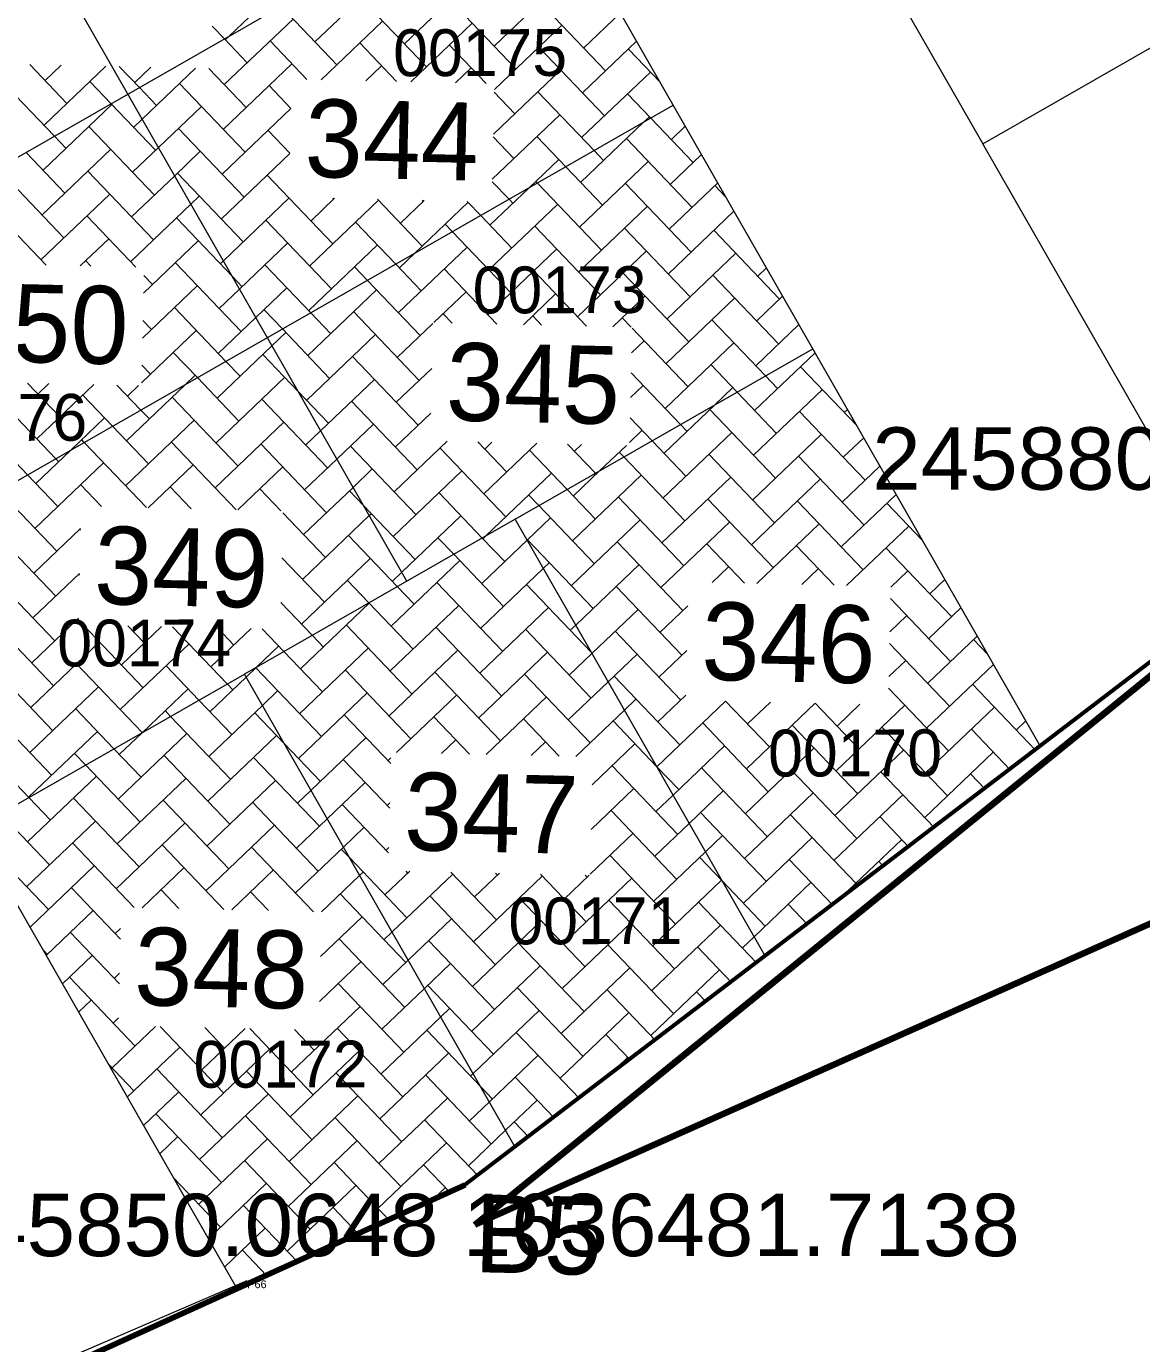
# Model space of a CAD drawing. Header units: metres. Extents: x 245225 to 248406, y 1633796 to 1637634.
# Drawn here: x 245835.69 to 245871.45, y 1636477.91 to 1636520.16 of the extents above; entities that cross this region are included whole.
import ezdxf
from ezdxf.enums import TextEntityAlignment as Align

# ---------------------------------------------------------------- set-up
doc = ezdxf.new("R2010")
doc.units = ezdxf.units.M
doc.header["$MEASUREMENT"] = 0
doc.layers.add('A immatriculer', color=2, linetype='Continuous', lineweight=0)
doc.layers.add('LIMITES TITRES FONCIERS', color=7, linetype='Continuous', lineweight=0)
doc.layers.add('historique_numero_parcelle', color=7, linetype='Continuous')
doc.layers.add('LIMITES_PARCELLES', color=7, linetype='Continuous', lineweight=0, true_color=0xffffff)
doc.styles.add('Style-Arial', font='arial.ttf')
doc.styles.add('Style-FANCY', font='FANCY.shx')
doc.styles.add('Style-WORKING', font='WORKING.shx')

# ---------------------------------------------------------------- blocks, each defined once
blk = doc.blocks.new('$U1336_4_1')
at = {"color": 0, "linetype": 'Continuous', "lineweight": 0, "style": 'Style-WORKING'}
blk.add_text('B5', height=0.2499, dxfattribs=at).set_placement((6356.0345, 5749.322))
blk = doc.blocks.new('$U810_3_1')
at = {"color": 0, "linetype": 'Continuous', "lineweight": 0, "style": 'Style-WORKING'}
blk.add_text('348', height=0.2499, dxfattribs=at).set_placement((6354.9249, 5750.1535))
blk = doc.blocks.new('$U811_3_1')
at = {"color": 0, "linetype": 'Continuous', "lineweight": 0, "style": 'Style-WORKING'}
blk.add_text('347', height=0.2499, dxfattribs=at).set_placement((6355.7787, 5750.6704))
blk = doc.blocks.new('$U812_3_1')
at = {"color": 0, "linetype": 'Continuous', "lineweight": 0, "style": 'Style-WORKING'}
blk.add_text('346', height=0.2499, dxfattribs=at).set_placement((6356.7195, 5751.2383))
blk = doc.blocks.new('$U813_3_1')
at = {"color": 0, "linetype": 'Continuous', "lineweight": 0, "style": 'Style-WORKING'}
blk.add_text('349', height=0.2499, dxfattribs=at).set_placement((6354.7669, 5751.4367))
blk = doc.blocks.new('$U814_3_1')
at = {"color": 0, "linetype": 'Continuous', "lineweight": 0, "style": 'Style-WORKING'}
blk.add_text('345', height=0.2499, dxfattribs=at).set_placement((6355.8812, 5752.0511))
blk = doc.blocks.new('$U815_3_1')
at = {"color": 0, "linetype": 'Continuous', "lineweight": 0, "style": 'Style-WORKING'}
blk.add_text('350', height=0.2499, dxfattribs=at).set_placement((6354.3006, 5752.2069))
blk = doc.blocks.new('$U816_3_1')
at = {"color": 0, "linetype": 'Continuous', "lineweight": 0, "style": 'Style-WORKING'}
blk.add_text('344', height=0.2499, dxfattribs=at).set_placement((6355.4105, 5752.8217))
blk = doc.blocks.new('*U572')
at = {"layer": 'LIMITES TITRES FONCIERS', "color": 5, "lineweight": 53, "flags": 128}
blk.add_lwpolyline([(181.78, 163.185), (220.59, 93.355), (121.56, -75.825), (91.56, -112.825), (61.56, -136.825), (-108.04, -218.565), (-190.96, -61.675), (181.78, 163.185)], close=True, dxfattribs=at)

msp = doc.modelspace()

# ---------------------------------------------------------------- linework, layer by layer
at = {"layer": 'A immatriculer', "color": 2, "linetype": 'Continuous', "lineweight": 120, "flags": 128}
msp.add_lwpolyline([(246330.320288, 1636706.313632), (246325.105912, 1636693.527224), (245850.064788, 1636481.713832), (245880.290713, 1636506.294678), (245911.17117, 1636542.663663), (246014.009179, 1636709.465309), (246016.012106, 1636728.925579), (246151.04207, 1637003.448225), (246227.229316, 1637053.599904), (246240.305388, 1637040.932832), (246266.763788, 1636999.128532), (246331.498588, 1636902.599532), (246337.848588, 1636886.724532), (246369.598688, 1636797.295132), (246379.745388, 1636748.286732), (246330.320288, 1636706.313632)], close=True, dxfattribs=at)
at = {"layer": 'limites_parcelles', "color": 7, "linetype": 'Continuous', "lineweight": 0}
for p, q in [((245860.902289, 1636509.814709), (245829.603351, 1636564.489918)), ((245847.884199, 1636502.362919), (245816.585261, 1636557.038127)), ((245825.055926, 1636510.034786), (245851.959745, 1636525.436626)), ((245861.386858, 1636525.071613), (245866.354377, 1636516.392561)), ((245866.354377, 1636516.392561), (245879.372467, 1636523.844352)), ((245842.191087, 1636519.843899), (245844.269095, 1636521.828825)), ((245844.937549, 1636519.657945), (245847.141341, 1636521.763022)), ((245847.810795, 1636519.59212), (245850.014587, 1636521.697197)), ((245850.684041, 1636519.526294), (245852.887833, 1636521.631371)), ((245848.512139, 1636518.856863), (245846.407062, 1636521.060656)), ((245845.639892, 1636518.922666), (245843.85131, 1636520.795123)), ((245851.385385, 1636518.791038), (245849.280308, 1636520.99483)), ((245854.258631, 1636518.725212), (245852.152554, 1636520.929027)), ((245842.03239, 1636518.287125), (245844.236182, 1636520.392202)), ((245845.138821, 1636518.445017), (245847.108428, 1636520.326399)), ((245848.012067, 1636518.379192), (245849.981674, 1636520.260574)), ((245853.556287, 1636519.460491), (245854.735393, 1636520.586781)), ((245842.034998, 1636519.75445), (245841.640357, 1636520.167597)), ((245842.065302, 1636519.723748), (245842.191087, 1636519.843899)), ((245850.693079, 1636518.130721), (245852.854921, 1636520.194748)), ((245842.766646, 1636518.988492), (245842.034998, 1636519.75445)), ((245844.680941, 1636518.455507), (245843.500926, 1636519.690858)), ((245847.554187, 1636518.389682), (245846.374172, 1636519.625032)), ((245850.427433, 1636518.323856), (245849.247418, 1636519.559207)), ((245854.225718, 1636517.288589), (245852.119664, 1636519.493404)), ((245853.523374, 1636518.023868), (245855.255729, 1636519.678625)), ((245856.007841, 1636518.365054), (245854.99291, 1636519.427578)), ((245841.999477, 1636516.850502), (245844.203269, 1636518.955579)), ((245836.988241, 1636517.683497), (245835.79455, 1636518.933165)), ((245836.252985, 1636516.982153), (245838.236909, 1636518.877211)), ((245836.285897, 1636518.418776), (245836.801286, 1636518.910101)), ((245839.309553, 1636518.194464), (245838.666796, 1636518.867362)), ((245839.159144, 1636518.352951), (245839.673532, 1636518.844298)), ((245839.402344, 1636517.180073), (245841.110155, 1636518.811385)), ((245842.733733, 1636517.551869), (245841.540042, 1636518.801537)), ((245846.575444, 1636518.412104), (245847.075516, 1636518.889776)), ((245849.44869, 1636518.346279), (245849.948762, 1636518.82395)), ((245850.660166, 1636516.694098), (245852.822008, 1636518.758125)), ((245853.490462, 1636516.587245), (245855.695254, 1636518.692299)), ((245836.585108, 1636516.634455), (245834.849274, 1636518.451689)), ((245838.40142, 1636517.675128), (245837.722521, 1636518.385863)), ((245839.860487, 1636517.617694), (245839.309553, 1636518.194464)), ((245842.700843, 1636516.116245), (245840.595767, 1636518.320038)), ((245844.168403, 1636517.521001), (245843.468013, 1636518.254235)), ((245839.827597, 1636516.182071), (245838.40142, 1636517.675128)), ((245851.352472, 1636517.354415), (245850.691155, 1636518.046743)), ((245853.88901, 1636516.170007), (245852.086751, 1636518.056781)), ((245855.705322, 1636517.21068), (245854.959997, 1636517.990955)), ((245829.527209, 1636502.224328), (245856.431005, 1636517.625168)), ((245836.220072, 1636515.54553), (245838.423864, 1636517.650607)), ((245839.92168, 1636516.27194), (245841.29711, 1636517.584781)), ((245841.966564, 1636515.413879), (245844.168311, 1636517.517002)), ((245850.627254, 1636515.257475), (245852.789095, 1636517.321502)), ((245855.476243, 1636517.078892), (245855.662341, 1636517.255676)), ((245839.794685, 1636514.745448), (245837.689608, 1636516.94924)), ((245839.126231, 1636516.916328), (245839.402344, 1636517.180073)), ((245842.667931, 1636514.679622), (245840.562854, 1636516.883415)), ((245853.457549, 1636515.150622), (245855.476243, 1636517.078892)), ((245857.065074, 1636515.787163), (245855.705322, 1636517.21068)), ((245856.363708, 1636516.52142), (245856.815715, 1636516.95318)), ((245836.955351, 1636516.247874), (245836.585108, 1636516.634455)), ((245844.135513, 1636516.085378), (245843.4351, 1636516.817612)), ((245851.319582, 1636515.918791), (245850.658243, 1636516.61012)), ((245852.980877, 1636515.650671), (245852.053839, 1636516.620158)), ((245857.032162, 1636514.35054), (245854.927085, 1636516.554332)), ((245836.922438, 1636514.811251), (245835.676975, 1636516.115119)), ((245836.187159, 1636514.108907), (245838.390974, 1636516.214984)), ((245839.093318, 1636515.479705), (245839.92168, 1636516.27194)), ((245840.442017, 1636515.363784), (245841.26422, 1636516.149158)), ((245841.933651, 1636513.977256), (245844.135398, 1636516.080379)), ((245854.192828, 1636515.852966), (245853.88901, 1636516.170007)), ((245856.330795, 1636515.084797), (245857.336051, 1636516.045024)), ((245874.619835, 1636501.953463), (245866.354377, 1636516.392561)), ((245836.889525, 1636513.374628), (245834.783449, 1636515.578443)), ((245851.806148, 1636514.9774), (245852.756205, 1636515.885879)), ((245854.159915, 1636514.416343), (245852.980877, 1636515.650671)), ((245853.424636, 1636513.713999), (245855.629451, 1636515.820053)), ((245839.761772, 1636513.308825), (245837.656695, 1636515.512617)), ((245839.060405, 1636514.043082), (245840.442017, 1636515.363784)), ((245842.635018, 1636513.242999), (245840.529941, 1636515.446792)), ((245845.508264, 1636513.177174), (245843.402187, 1636515.380989)), ((245851.163565, 1636514.610021), (245850.62533, 1636515.173497)), ((245852.072721, 1636515.130335), (245852.020926, 1636515.183535)), ((245836.154246, 1636512.672284), (245838.358062, 1636514.778361)), ((245850.55239, 1636513.779802), (245851.806148, 1636514.9774)), ((245854.127002, 1636512.97972), (245852.072721, 1636515.130335)), ((245856.999249, 1636512.913917), (245854.894172, 1636515.117709)), ((245856.297882, 1636513.648173), (245857.855388, 1636515.136891)), ((245858.10931, 1636514.693959), (245857.767418, 1636515.051884)), ((245839.027492, 1636512.606459), (245840.96233, 1636514.454628)), ((245840.96233, 1636514.454628), (245841.231308, 1636514.712535)), ((245842.002003, 1636512.638339), (245844.104554, 1636514.646709)), ((245844.772985, 1636512.47483), (245846.9768, 1636514.580907)), ((245844.805897, 1636513.911453), (245845.568811, 1636514.641171)), ((245845.541177, 1636514.613797), (245845.513825, 1636514.642431)), ((245848.38051, 1636513.111371), (245846.950448, 1636514.609518)), ((245847.679144, 1636513.845628), (245848.442057, 1636514.575345)), ((245848.135053, 1636512.875931), (245849.850046, 1636514.515081)), ((245848.413423, 1636514.547994), (245848.386072, 1636514.576628)), ((245850.255432, 1636514.090685), (245849.822695, 1636514.543715)), ((245850.519477, 1636512.343179), (245852.723292, 1636514.449255)), ((245851.286669, 1636514.482168), (245851.163565, 1636514.610021)), ((245853.391723, 1636512.277376), (245855.596538, 1636514.38343)), ((245836.321285, 1636512.497412), (245834.750536, 1636514.14182)), ((245839.194531, 1636512.431587), (245837.623782, 1636514.075994)), ((245842.293426, 1636512.129531), (245840.497028, 1636514.010169)), ((245845.475351, 1636511.740551), (245843.369274, 1636513.944366)), ((245847.530987, 1636512.530676), (245846.242521, 1636513.87854)), ((245851.253756, 1636513.045545), (245850.255432, 1636514.090685)), ((245856.264969, 1636512.21155), (245858.375701, 1636514.227735)), ((245849.347276, 1636513.570349), (245849.115767, 1636513.812715)), ((245851.220843, 1636511.608922), (245849.347276, 1636513.570349)), ((245854.09409, 1636511.543097), (245851.988013, 1636513.746912)), ((245856.966336, 1636511.477294), (245854.861259, 1636513.681086)), ((245859.839582, 1636511.411468), (245857.734505, 1636513.615261)), ((245837.415998, 1636512.472333), (245838.325149, 1636513.341738)), ((245839.438429, 1636511.594781), (245841.198395, 1636513.275912)), ((245842.522339, 1636511.730183), (245844.071641, 1636513.210086)), ((245844.740095, 1636511.039207), (245846.943887, 1636513.144284)), ((245847.613341, 1636510.973381), (245849.817133, 1636513.078458)), ((245837.757908, 1636512.4645), (245837.590869, 1636512.639371)), ((245841.900738, 1636512.540633), (245842.002003, 1636512.638339)), ((245847.646231, 1636512.409004), (245848.135053, 1636512.875931)), ((245850.486587, 1636510.907556), (245852.690379, 1636513.012632)), ((245853.358833, 1636510.841753), (245855.563625, 1636512.946807)), ((245856.232079, 1636510.775927), (245858.435872, 1636512.881004)), ((245842.569192, 1636510.369753), (245840.464115, 1636512.573546)), ((245844.805543, 1636510.97069), (245843.336362, 1636512.507743)), ((245846.621832, 1636512.010363), (245846.209608, 1636512.441917)), ((245848.347597, 1636511.674748), (245847.530987, 1636512.530676)), ((245850.772799, 1636510.607922), (245849.082854, 1636512.376092)), ((245853.645046, 1636510.542119), (245851.9551, 1636512.310289)), ((245856.933423, 1636510.040671), (245854.828346, 1636512.244463)), ((245859.138215, 1636512.145725), (245859.415374, 1636512.411447)), ((245839.405516, 1636510.158158), (245841.165482, 1636511.839289)), ((245839.728859, 1636511.872202), (245839.451461, 1636512.163632)), ((245842.602105, 1636511.806376), (245842.293426, 1636512.129531)), ((245843.041675, 1636510.82205), (245844.038728, 1636511.773463)), ((245848.314685, 1636510.238125), (245846.621832, 1636512.010363)), ((245859.806669, 1636509.974845), (245857.701592, 1636512.178638)), ((245841.867848, 1636511.10501), (245842.522339, 1636511.730183)), ((245844.707182, 1636509.602584), (245846.910974, 1636511.707661)), ((245848.75033, 1636510.654256), (245849.78422, 1636511.641835)), ((245851.622576, 1636510.588453), (245852.657467, 1636511.576009)), ((245854.495822, 1636510.522628), (245855.530713, 1636511.510184)), ((245856.199166, 1636509.339304), (245858.402959, 1636511.444381)), ((245859.105325, 1636510.710102), (245859.93571, 1636511.503291)), ((245842.080098, 1636509.410704), (245840.431225, 1636511.137922)), ((245843.897387, 1636510.450354), (245843.303472, 1636511.07212)), ((245845.442438, 1636510.303928), (245844.805543, 1636510.97069)), ((245848.281772, 1636508.801502), (245846.176718, 1636511.006294)), ((245849.336176, 1636510.640834), (245849.049964, 1636510.940468)), ((245839.695946, 1636510.435579), (245839.418548, 1636510.727009)), ((245841.834936, 1636509.668387), (245843.041675, 1636510.82205)), ((245847.580428, 1636509.536758), (245848.717605, 1636510.622997)), ((245852.208423, 1636510.575032), (245851.92221, 1636510.874666)), ((245855.081669, 1636510.509206), (245854.795456, 1636510.80884)), ((245859.384999, 1636508.946233), (245857.668702, 1636510.743014)), ((245859.072413, 1636509.273478), (245860.456047, 1636510.595135)), ((245839.372603, 1636508.721535), (245841.132569, 1636510.402666)), ((245843.561989, 1636509.912895), (245844.005815, 1636510.33684)), ((245845.409525, 1636508.867305), (245843.897387, 1636510.450354)), ((245844.674269, 1636508.165961), (245846.878062, 1636510.271038)), ((245855.092834, 1636509.686735), (245855.4978, 1636510.073561)), ((245856.90051, 1636508.604048), (245855.110974, 1636510.478527)), ((245841.171942, 1636508.890368), (245840.398313, 1636509.701299)), ((245841.802023, 1636508.231763), (245843.561989, 1636509.912895)), ((245851.35562, 1636504.349931), (245860.902289, 1636509.814709)), ((245856.166254, 1636507.902681), (245858.370046, 1636510.007758)), ((245859.0395, 1636507.836855), (245860.975383, 1636509.687002)), ((245868.205029, 1636497.058102), (245860.902289, 1636509.814709)), ((245839.663033, 1636508.998956), (245839.385635, 1636509.290386)), ((245842.536279, 1636508.93313), (245842.080098, 1636509.410704)), ((245844.393918, 1636508.459459), (245843.270559, 1636509.635497)), ((245848.248882, 1636507.365878), (245846.143805, 1636509.569671)), ((245858.475844, 1636508.42592), (245857.63579, 1636509.306391)), ((245862.311271, 1636507.352792), (245860.508036, 1636509.240589)), ((245840.792887, 1636508.673993), (245841.099656, 1636508.966043)), ((245842.503389, 1636507.497507), (245841.171942, 1636508.890368)), ((245841.76911, 1636506.79514), (245843.972902, 1636508.900217)), ((245845.121998, 1636507.18845), (245846.845149, 1636508.834415)), ((245847.547515, 1636508.100135), (245848.684693, 1636509.186374)), ((245856.659555, 1636507.386247), (245855.078061, 1636509.041904)), ((245859.773756, 1636508.538222), (245859.384999, 1636508.946233)), ((245836.630208, 1636506.290709), (245834.618908, 1636508.396328)), ((245836.757897, 1636507.629135), (245835.717546, 1636508.717249)), ((245836.022618, 1636506.926792), (245837.845988, 1636508.668486)), ((245836.055531, 1636508.363415), (245836.409365, 1636508.701399)), ((245839.355653, 1636507.850695), (245838.590792, 1636508.651423)), ((245838.895864, 1636506.860966), (245840.792887, 1636508.673993)), ((245838.928777, 1636508.297589), (245839.282611, 1636508.635574)), ((245845.376636, 1636507.431681), (245844.393918, 1636508.459459)), ((245855.059921, 1636508.250111), (245855.464887, 1636508.636938)), ((245857.749114, 1636508.009455), (245858.337133, 1636508.571135)), ((245859.740866, 1636507.102599), (245858.475844, 1636508.42592)), ((245859.006587, 1636506.400232), (245861.210379, 1636508.505309)), ((245838.447497, 1636507.330359), (245837.492154, 1636508.330502)), ((245842.470477, 1636506.060884), (245840.3654, 1636508.264676)), ((245845.343723, 1636505.995058), (245843.237646, 1636508.198874)), ((245848.215969, 1636505.929255), (245846.110892, 1636508.133048)), ((245856.133341, 1636506.466058), (245857.749114, 1636508.009455)), ((245837.122792, 1636506.572501), (245838.19352, 1636507.596245)), ((245839.630143, 1636507.563333), (245839.355653, 1636507.850695)), ((245847.514602, 1636506.663512), (245848.651803, 1636507.750751)), ((245855.751399, 1636506.865911), (245855.045148, 1636507.605281)), ((245859.707954, 1636505.665976), (245857.602877, 1636507.869768)), ((245862.5812, 1636505.60015), (245860.475123, 1636507.803966)), ((245861.911746, 1636507.771053), (245862.016033, 1636507.86969)), ((245839.597231, 1636506.126709), (245838.447497, 1636507.330359)), ((245838.862951, 1636505.424343), (245841.066766, 1636507.53042)), ((245841.736197, 1636505.358517), (245843.940012, 1636507.464594)), ((245844.641356, 1636506.729338), (245845.121998, 1636507.18845)), ((245845.642334, 1636506.280294), (245846.812259, 1636507.398791)), ((245855.027031, 1636506.814488), (245855.431997, 1636507.201314)), ((245856.100428, 1636505.029435), (245858.304243, 1636507.135512)), ((245856.86762, 1636507.168424), (245856.659555, 1636507.386247)), ((245835.722053, 1636505.770372), (245834.585995, 1636506.959705)), ((245837.538364, 1636506.811045), (245837.459241, 1636506.893879)), ((245839.53599, 1636504.719743), (245837.538364, 1636506.811045)), ((245842.409236, 1636504.653917), (245840.332487, 1636506.828053)), ((245845.31081, 1636504.558435), (245843.204733, 1636506.762251)), ((245848.183056, 1636504.492632), (245846.077979, 1636506.696425)), ((245847.48169, 1636505.226889), (245849.180297, 1636506.84941)), ((245851.089215, 1636505.86343), (245850.168038, 1636506.826781)), ((245850.354936, 1636505.161063), (245852.053543, 1636506.783584)), ((245850.387848, 1636506.597686), (245850.61692, 1636506.816497)), ((245853.93511, 1636505.826238), (245853.041284, 1636506.760955)), ((245853.260095, 1636506.531884), (245853.489166, 1636506.750694)), ((245854.07802, 1636505.907986), (245854.925789, 1636506.717782)), ((245856.834708, 1636505.731801), (245855.751399, 1636506.865911)), ((245858.973674, 1636504.963609), (245861.177489, 1636507.069686)), ((245861.878833, 1636506.33443), (245862.535369, 1636506.961557)), ((245835.989705, 1636505.490169), (245837.122792, 1636506.572501)), ((245836.724984, 1636506.192512), (245836.630208, 1636506.290709)), ((245844.608443, 1636505.292715), (245845.642334, 1636506.280294)), ((245851.056302, 1636504.426807), (245848.951225, 1636506.630599)), ((245853.025954, 1636505.305925), (245851.823472, 1636506.564797)), ((245854.843243, 1636506.345575), (245854.696718, 1636506.498971)), ((245856.801795, 1636504.295178), (245854.843243, 1636506.345575)), ((245859.675041, 1636504.229353), (245857.569964, 1636506.433145)), ((245862.548287, 1636504.163527), (245860.44221, 1636506.367342)), ((245835.956792, 1636504.053546), (245838.160608, 1636506.159622)), ((245839.593974, 1636504.718415), (245841.033854, 1636506.093797)), ((245842.46722, 1636504.652589), (245843.9071, 1636506.027971)), ((245846.161648, 1636505.371161), (245846.779346, 1636505.962168)), ((245847.448777, 1636503.790266), (245849.652592, 1636505.896343)), ((245853.227182, 1636505.095261), (245854.07802, 1636505.907986)), ((245861.84592, 1636504.897807), (245863.055705, 1636506.053401)), ((245836.692071, 1636504.755889), (245835.722053, 1636505.770372)), ((245838.100366, 1636504.752633), (245837.426328, 1636505.457256)), ((245850.407948, 1636503.807494), (245852.525838, 1636505.830517)), ((245853.194269, 1636503.658638), (245855.399084, 1636505.764691)), ((245853.962461, 1636505.797604), (245853.93511, 1636505.826238)), ((245856.067515, 1636503.592812), (245858.271331, 1636505.698889)), ((245858.940761, 1636503.526986), (245861.144577, 1636505.633063)), ((245836.659159, 1636503.319266), (245834.813919, 1636505.251036)), ((245840.972613, 1636504.68683), (245840.299574, 1636505.39143)), ((245843.845859, 1636504.621005), (245843.17182, 1636505.325628)), ((245844.575531, 1636503.856092), (245846.161648, 1636505.371161)), ((245846.495387, 1636504.788364), (245846.045066, 1636505.259802)), ((245850.301509, 1636503.745916), (245848.918313, 1636505.193976)), ((245852.117821, 1636504.786588), (245851.790559, 1636505.128173)), ((245853.929548, 1636504.360981), (245853.025954, 1636505.305925)), ((245856.768882, 1636502.858555), (245854.663805, 1636505.062348)), ((245861.813008, 1636503.461184), (245863.575042, 1636505.145268)), ((245848.150143, 1636503.056009), (245846.495387, 1636504.788364)), ((245853.896636, 1636502.924358), (245852.117821, 1636504.786588)), ((245859.642128, 1636502.79273), (245857.537051, 1636504.996522)), ((245862.515374, 1636502.726904), (245860.409297, 1636504.930719)), ((245864.41274, 1636503.681698), (245863.282543, 1636504.864894)), ((245851.35562, 1636504.349931), (245842.677545, 1636499.381389)), ((245845.277897, 1636503.121812), (245843.913237, 1636504.549443)), ((245844.542641, 1636502.420468), (245846.681984, 1636504.463005)), ((245846.681984, 1636504.463005), (245846.746433, 1636504.525545)), ((245847.721657, 1636502.646716), (245849.619679, 1636504.45972)), ((245859.383533, 1636490.326382), (245851.35562, 1636504.349931)), ((245851.741284, 1636503.675921), (245852.492925, 1636504.393894)), ((245853.161379, 1636502.223014), (245855.366171, 1636504.328068)), ((245856.034625, 1636502.157189), (245858.238418, 1636504.262266)), ((245859.1124, 1636502.28673), (245861.111664, 1636504.19644)), ((245836.626246, 1636501.882643), (245834.520169, 1636504.086458)), ((245835.923902, 1636502.617922), (245837.421049, 1636504.048007)), ((245837.41979, 1636503.993022), (245837.393415, 1636504.020633)), ((245847.576065, 1636502.18593), (245846.012154, 1636503.823179)), ((245849.393376, 1636503.226579), (245848.8854, 1636503.757353)), ((245851.023389, 1636502.990184), (245850.301509, 1636503.745916)), ((245850.322023, 1636503.72444), (245850.407948, 1636503.807494)), ((245861.985646, 1636502.220904), (245863.98491, 1636504.130614)), ((245850.289133, 1636502.288817), (245851.741284, 1636503.675921)), ((245853.863723, 1636501.487735), (245851.757646, 1636503.69155)), ((245856.735969, 1636501.421932), (245854.630892, 1636503.625725)), ((245858.711505, 1636502.295914), (245857.504138, 1636503.559899)), ((245861.584751, 1636502.230089), (245860.376385, 1636503.494096)), ((245865.354708, 1636501.224478), (245863.249631, 1636503.428271)), ((245845.244984, 1636501.685189), (245843.880347, 1636503.113819)), ((245844.509728, 1636500.983845), (245846.71352, 1636503.088922)), ((245847.382974, 1636500.91802), (245849.586766, 1636503.023097)), ((245850.990477, 1636501.553561), (245849.393376, 1636503.226579)), ((245852.26162, 1636502.767765), (245852.460013, 1636502.957271)), ((245853.301293, 1636500.951476), (245855.333259, 1636502.891445)), ((245836.593333, 1636500.44602), (245834.487279, 1636502.650835)), ((245835.890989, 1636501.181299), (245837.388137, 1636502.611384)), ((245837.386877, 1636502.556398), (245837.360525, 1636502.58501)), ((245847.415887, 1636502.354643), (245847.721657, 1636502.646716)), ((245850.25622, 1636500.852194), (245852.26162, 1636502.767765)), ((245857.675777, 1636502.319643), (245858.205505, 1636502.825643)), ((245860.549023, 1636502.253817), (245861.078751, 1636502.759817)), ((245863.406929, 1636502.173339), (245863.951997, 1636502.693991)), ((245846.667932, 1636501.666593), (245845.979264, 1636502.387556)), ((245848.117231, 1636501.619386), (245847.576065, 1636502.18593)), ((245850.957564, 1636500.116938), (245848.85251, 1636502.32173)), ((245853.795644, 1636500.087927), (245851.724756, 1636502.255927)), ((245856.703056, 1636499.985309), (245854.598002, 1636502.190101)), ((245864.653364, 1636501.959735), (245865.135028, 1636502.419823)), ((245844.85162, 1636500.625921), (245843.847435, 1636501.677196)), ((245844.476815, 1636499.547222), (245846.680608, 1636501.652299)), ((245848.084318, 1636500.182763), (245846.667932, 1636501.666593)), ((245865.321795, 1636499.787855), (245863.398432, 1636501.802436)), ((245836.56042, 1636499.009397), (245834.454366, 1636501.214212)), ((245847.350061, 1636499.481397), (245849.553854, 1636501.586474)), ((245850.223307, 1636499.415571), (245852.4271, 1636501.520648)), ((245853.821606, 1636500.042321), (245855.300346, 1636501.454822)), ((245856.001712, 1636500.720566), (245856.895501, 1636501.574318)), ((245863.374016, 1636500.736716), (245863.919084, 1636501.257368)), ((245864.620451, 1636500.523112), (245865.655364, 1636501.511667)), ((245835.858077, 1636499.744676), (245837.355224, 1636501.174761)), ((245837.353964, 1636501.119775), (245837.327612, 1636501.148387)), ((245839.432666, 1636498.943594), (245837.503443, 1636500.964311)), ((245838.731323, 1636499.678851), (245840.016783, 1636500.906731)), ((245839.465579, 1636500.380217), (245838.939066, 1636500.931421)), ((245842.126175, 1636499.065935), (245840.375689, 1636500.898508)), ((245841.604569, 1636499.613025), (245842.890029, 1636500.840905)), ((245842.338825, 1636500.314392), (245841.812312, 1636500.865595)), ((245843.942487, 1636500.106607), (245843.248935, 1636500.832683)), ((245848.051405, 1636498.74614), (245845.946351, 1636500.950932)), ((245850.924651, 1636498.680315), (245848.819597, 1636500.885107)), ((245853.797897, 1636498.614489), (245851.691843, 1636500.819304)), ((245853.128466, 1636500.786391), (245853.301293, 1636500.951476)), ((245835.825164, 1636498.308053), (245838.028956, 1636500.41313)), ((245845.212071, 1636500.248566), (245844.85162, 1636500.625921)), ((245856.670143, 1636498.548686), (245854.565089, 1636500.753478)), ((245865.288882, 1636498.351232), (245863.365519, 1636500.365813)), ((245864.587538, 1636499.086489), (245866.1757, 1636500.603512)), ((245866.514209, 1636500.010603), (245866.057074, 1636500.490199)), ((245838.69841, 1636498.242228), (245840.902202, 1636500.347305)), ((245843.065758, 1636499.604556), (245843.775448, 1636500.281479)), ((245845.179159, 1636498.811943), (245843.942487, 1636500.106607)), ((245844.443902, 1636498.110599), (245846.647695, 1636500.215676)), ((245847.317148, 1636498.044774), (245849.520941, 1636500.14985)), ((245850.190394, 1636497.978948), (245852.394187, 1636500.084025)), ((245853.095554, 1636499.349768), (245853.821606, 1636500.042321)), ((245853.83081, 1636500.051112), (245853.795644, 1636500.087927)), ((245854.340943, 1636499.134187), (245855.267433, 1636500.018199)), ((245855.9688, 1636499.283943), (245856.862588, 1636500.137695)), ((245836.52753, 1636497.573774), (245834.421454, 1636499.777589)), ((245839.399777, 1636497.507971), (245837.2947, 1636499.711763)), ((245841.218042, 1636498.546598), (245840.167946, 1636499.645938)), ((245842.732354, 1636499.285108), (245843.065758, 1636499.604556)), ((245845.146269, 1636497.37632), (245843.040192, 1636499.580135)), ((245848.018515, 1636497.310517), (245845.913438, 1636499.514309)), ((245863.341103, 1636499.300093), (245863.886171, 1636499.820745)), ((245864.554625, 1636497.649866), (245866.695014, 1636499.694379)), ((245833.998493, 1636494.413869), (245842.677545, 1636499.381389)), ((245841.571656, 1636498.176402), (245842.732354, 1636499.285108)), ((245851.364259, 1636484.206449), (245842.677545, 1636499.381389)), ((245850.891761, 1636497.244691), (245848.786684, 1636499.448484)), ((245853.765007, 1636497.178866), (245851.658931, 1636499.382681)), ((245853.062641, 1636497.913145), (245854.340943, 1636499.134187)), ((245856.637253, 1636497.113063), (245854.532177, 1636499.316855)), ((245835.792251, 1636496.87143), (245837.996043, 1636498.976507)), ((245839.395663, 1636497.503064), (245840.869289, 1636498.910681)), ((245842.305913, 1636498.877769), (245842.126175, 1636499.065935)), ((245843.25269, 1636498.376952), (245843.742536, 1636498.844856)), ((245844.410989, 1636496.673976), (245846.614782, 1636498.779053)), ((245847.559326, 1636496.870919), (245849.488028, 1636498.713227)), ((245855.935887, 1636497.84732), (245856.829698, 1636498.702072)), ((245865.255992, 1636496.915609), (245863.332606, 1636498.92919)), ((245868.046207, 1636496.936708), (245866.024161, 1636499.053576)), ((245836.494617, 1636496.137151), (245834.388541, 1636498.340966)), ((245838.492597, 1636496.986612), (245837.261787, 1636498.27514)), ((245842.273023, 1636497.442145), (245841.218042, 1636498.546598)), ((245841.538743, 1636496.739779), (245843.25269, 1636498.376952)), ((245850.432572, 1636496.805093), (245852.361274, 1636498.647402)), ((245854.861279, 1636498.226032), (245855.23452, 1636498.581576)), ((245855.902974, 1636496.410697), (245858.105767, 1636498.515796)), ((245859.5105, 1636497.047237), (245858.107766, 1636498.515751)), ((245858.77622, 1636496.344871), (245860.979013, 1636498.449971)), ((245858.809133, 1636497.781494), (245859.54239, 1636498.482884)), ((245862.383746, 1636496.981412), (245860.981012, 1636498.449925)), ((245861.648466, 1636496.279068), (245863.853259, 1636498.384122)), ((245861.681379, 1636497.715691), (245862.415636, 1636498.417058)), ((245864.521712, 1636496.213243), (245866.725505, 1636498.318319)), ((245840.309886, 1636498.026262), (245840.135033, 1636498.209315)), ((245842.24011, 1636496.005522), (245840.309886, 1636498.026262)), ((245843.9519, 1636497.155617), (245843.007279, 1636498.143512)), ((245847.36922, 1636496.519181), (245845.880525, 1636498.077686)), ((245849.893714, 1636496.817438), (245848.753771, 1636498.011861)), ((245852.76696, 1636496.751613), (245851.626018, 1636497.946058)), ((245853.304818, 1636496.73929), (245854.861279, 1636498.226032)), ((245855.896136, 1636496.417855), (245854.499264, 1636497.880232)), ((245867.427871, 1636497.58404), (245867.735686, 1636497.878067)), ((245835.759338, 1636495.434807), (245837.963154, 1636497.540884)), ((245838.632584, 1636495.368982), (245840.8364, 1636497.475058)), ((245838.665497, 1636496.805605), (245839.395663, 1636497.503064)), ((245841.50583, 1636495.303156), (245843.709646, 1636497.409233)), ((245859.477587, 1636495.610614), (245857.37251, 1636497.814407)), ((245862.350833, 1636495.544789), (245860.244756, 1636497.748604)), ((245865.223079, 1636495.478986), (245863.118002, 1636497.682778)), ((245867.232781, 1636496.316176), (245865.991248, 1636497.616953)), ((245839.366864, 1636496.071348), (245838.492597, 1636496.986612)), ((245845.113356, 1636495.939697), (245843.9519, 1636497.155617)), ((245844.8117, 1636495.65253), (245846.581892, 1636497.34343)), ((245848.995949, 1636496.838006), (245849.455138, 1636497.277604)), ((245851.869195, 1636496.77218), (245852.328384, 1636497.211779)), ((245853.829245, 1636495.835042), (245855.20163, 1636497.145953)), ((245856.421265, 1636495.500587), (245858.073877, 1636497.08015)), ((245858.743307, 1636494.908248), (245860.947123, 1636497.014324)), ((245859.383533, 1636490.326382), (245868.205029, 1636497.058102)), ((245835.768153, 1636495.426603), (245834.355628, 1636496.904343)), ((245837.584442, 1636496.466276), (245837.228874, 1636496.838517)), ((245842.207197, 1636494.568899), (245840.10212, 1636496.772692)), ((245845.080443, 1636494.503074), (245842.974366, 1636496.706889)), ((245847.336307, 1636495.082558), (245845.847612, 1636496.641063)), ((245847.284236, 1636496.608151), (245847.373228, 1636496.694135)), ((245861.615554, 1636494.842445), (245863.820369, 1636496.948499)), ((245864.4888, 1636494.776619), (245866.692615, 1636496.882696)), ((245839.333951, 1636494.634725), (245837.584442, 1636496.466276)), ((245856.571428, 1636494.239817), (245854.466351, 1636496.443609)), ((245856.604341, 1636495.67644), (245855.896136, 1636496.417855)), ((245859.444674, 1636494.173991), (245857.339597, 1636496.377784)), ((245862.31792, 1636494.108166), (245860.211843, 1636496.311981)), ((245864.795548, 1636494.45651), (245863.085089, 1636496.246155)), ((245866.420378, 1636495.69662), (245865.958335, 1636496.18033)), ((245835.726448, 1636493.999184), (245837.930241, 1636496.104261)), ((245838.599694, 1636493.933358), (245840.803487, 1636496.038435)), ((245841.47294, 1636493.867533), (245843.676733, 1636495.97261)), ((245845.332013, 1636494.743375), (245846.548979, 1636495.906807)), ((245853.796332, 1636494.398419), (245855.168717, 1636495.70933)), ((245836.461705, 1636494.700528), (245835.768153, 1636495.426603)), ((245839.301038, 1636493.198102), (245837.195961, 1636495.401894)), ((245842.174284, 1636493.132276), (245840.069207, 1636495.336069)), ((245844.378077, 1636495.237353), (245844.8117, 1636495.65253)), ((245855.870061, 1636494.974073), (245856.421265, 1636495.500587)), ((245856.941601, 1636494.592431), (245858.040964, 1636495.643527)), ((245858.710417, 1636493.472625), (245860.91421, 1636495.577701)), ((245861.582664, 1636493.406822), (245863.787456, 1636495.511876)), ((245836.428792, 1636493.263905), (245834.858997, 1636494.90629)), ((245845.04753, 1636493.066451), (245842.941454, 1636495.270266)), ((245847.303394, 1636493.645935), (245845.8147, 1636495.20444)), ((245847.251323, 1636495.171528), (245847.340315, 1636495.257512)), ((245856.538515, 1636492.803194), (245854.433438, 1636495.006986)), ((245859.411761, 1636492.737368), (245857.306684, 1636494.941161)), ((245862.285007, 1636492.671543), (245860.178931, 1636494.875358)), ((245835.693535, 1636492.562561), (245837.897328, 1636494.667638)), ((245838.566781, 1636492.496735), (245840.770574, 1636494.601812)), ((245841.440028, 1636492.43091), (245843.64382, 1636494.535986)), ((245844.345187, 1636493.80173), (245845.332013, 1636494.743375)), ((245845.852349, 1636493.835219), (245846.516066, 1636494.470184)), ((245855.837171, 1636493.53845), (245856.941601, 1636494.592431)), ((245863.982122, 1636493.835978), (245863.052177, 1636494.809532)), ((245842.443801, 1636479.660569), (245833.998493, 1636494.413869)), ((245836.395879, 1636491.827282), (245834.289825, 1636494.032097)), ((245853.76342, 1636492.961796), (245855.135805, 1636494.272707)), ((245857.460938, 1636493.684298), (245858.008051, 1636494.206904)), ((245858.677504, 1636492.036002), (245860.881297, 1636494.141078)), ((245861.601883, 1636492.019018), (245863.754543, 1636494.075253)), ((245839.142114, 1636491.8934), (245837.163071, 1636493.966271)), ((245842.01536, 1636491.827574), (245840.036317, 1636493.900445)), ((245844.888606, 1636491.761748), (245842.908564, 1636493.834643)), ((245844.312274, 1636492.365107), (245845.852349, 1636493.835219)), ((245846.05337, 1636493.484523), (245845.78181, 1636493.768817)), ((245847.218433, 1636493.735904), (245847.307403, 1636493.820889)), ((245855.804258, 1636492.101827), (245857.460938, 1636493.684298)), ((245835.80277, 1636491.261718), (245837.864415, 1636493.231015)), ((245847.886864, 1636491.564025), (245846.05337, 1636493.484523)), ((245856.505602, 1636491.366571), (245854.400548, 1636493.571363)), ((245857.997605, 1636492.74676), (245857.273794, 1636493.505537)), ((245861.544867, 1636491.975312), (245860.146041, 1636493.439735)), ((245863.169696, 1636493.215422), (245863.019287, 1636493.373909)), ((245839.400046, 1636491.88749), (245840.737661, 1636493.165189)), ((245842.273292, 1636491.821665), (245843.610907, 1636493.099363)), ((245845.146538, 1636491.755839), (245846.371686, 1636492.927086)), ((245846.371686, 1636492.927086), (245846.483154, 1636493.033561)), ((245847.18552, 1636492.299281), (245847.982158, 1636493.060235)), ((245847.412358, 1636491.110774), (245849.3564, 1636492.967735)), ((245847.919777, 1636493.000648), (245847.861189, 1636493.063006)), ((245850.76011, 1636491.498199), (245849.296813, 1636493.030116)), ((245850.025853, 1636490.796833), (245852.229646, 1636492.901909)), ((245850.058766, 1636492.233456), (245850.855404, 1636492.994409)), ((245850.793023, 1636492.934822), (245850.733436, 1636492.997203)), ((245853.633356, 1636491.432374), (245852.170059, 1636492.964291)), ((245852.8981, 1636490.73103), (245855.102892, 1636492.836084)), ((245852.931012, 1636492.167653), (245853.72765, 1636492.928606)), ((245853.666269, 1636492.868997), (245853.606682, 1636492.931378)), ((245855.771346, 1636490.665204), (245857.975138, 1636492.770281)), ((245859.378848, 1636491.300745), (245857.997605, 1636492.74676)), ((245838.699907, 1636490.885263), (245837.130158, 1636492.529648)), ((245840.578737, 1636491.860487), (245840.003405, 1636492.463822)), ((245843.451983, 1636491.794661), (245842.875651, 1636492.39802)), ((245847.853951, 1636490.127402), (245845.748897, 1636492.332194)), ((245859.020924, 1636490.958853), (245860.848384, 1636492.704455)), ((245850.727197, 1636490.061576), (245848.622143, 1636492.266368)), ((245853.600443, 1636489.995751), (245851.494389, 1636492.200566)), ((245856.472689, 1636489.929948), (245854.367635, 1636492.13474)), ((245859.106634, 1636490.115669), (245857.240881, 1636492.068914)), ((245860.731464, 1636491.35578), (245860.113128, 1636492.003112)), ((245836.323106, 1636490.353562), (245837.831502, 1636491.794392)), ((245845.113648, 1636490.320216), (245846.450241, 1636491.596938)), ((245847.931672, 1636490.201641), (245849.323487, 1636491.531112)), ((245838.667018, 1636489.44964), (245837.097246, 1636491.093025)), ((245838.533869, 1636491.060112), (245838.707718, 1636491.226174)), ((245847.152607, 1636490.862658), (245847.412358, 1636491.110774)), ((245849.99294, 1636489.360209), (245852.196733, 1636491.465286)), ((245852.865187, 1636489.294407), (245855.069979, 1636491.399461)), ((245855.738433, 1636489.228581), (245857.942225, 1636491.333658)), ((245847.821061, 1636488.691779), (245845.715984, 1636490.895571)), ((245850.694307, 1636488.625953), (245848.58923, 1636490.829745)), ((245853.567553, 1636488.560127), (245851.461476, 1636490.763943)), ((245856.439799, 1636488.494324), (245854.334723, 1636490.698117)), ((245858.644592, 1636490.599378), (245859.020924, 1636490.958853)), ((245836.362966, 1636490.390659), (245836.209603, 1636490.551213)), ((245836.84242, 1636489.444429), (245837.798589, 1636490.357769)), ((245859.383533, 1636490.326382), (245851.364259, 1636484.206449)), ((245858.294208, 1636489.495114), (245857.207969, 1636490.632291)), ((245838.500956, 1636489.623489), (245838.674805, 1636489.789551)), ((245845.080735, 1636488.883593), (245846.417328, 1636490.160315)), ((245847.119694, 1636489.426035), (245847.931672, 1636490.201641)), ((245848.452008, 1636489.293485), (245849.290574, 1636490.094489)), ((245849.960028, 1636487.923586), (245852.16382, 1636490.028663)), ((245852.832274, 1636487.857784), (245855.037066, 1636489.962838)), ((245855.70552, 1636487.791958), (245857.909312, 1636489.897035)), ((245839.16941, 1636487.45261), (245837.064333, 1636489.656402)), ((245847.788148, 1636487.255155), (245845.683071, 1636489.458948)), ((245850.661394, 1636487.18933), (245848.556317, 1636489.393122)), ((245847.086781, 1636487.989412), (245848.452008, 1636489.293485)), ((245853.53464, 1636487.123504), (245851.428564, 1636489.32732)), ((245855.855952, 1636487.634471), (245854.30181, 1636489.261494)), ((245857.480782, 1636488.874582), (245857.175056, 1636489.195668)), ((245837.362756, 1636488.536273), (245837.765699, 1636488.922145)), ((245844.180623, 1636486.618615), (245846.384438, 1636488.724691)), ((245848.972344, 1636488.385329), (245849.257684, 1636488.658866)), ((245850.012017, 1636486.56904), (245852.13093, 1636488.59304)), ((245852.799361, 1636486.421161), (245855.004176, 1636488.527214)), ((245838.468043, 1636488.186866), (245838.641915, 1636488.353928)), ((245847.053869, 1636486.552789), (245848.972344, 1636488.385329)), ((245838.43513, 1636486.750243), (245839.830036, 1636488.083644)), ((245842.009743, 1636485.950161), (245839.974998, 1636488.080323)), ((245841.308376, 1636486.684417), (245842.703282, 1636488.017819)), ((245842.042656, 1636487.386784), (245841.411621, 1636488.04741)), ((245844.882989, 1636485.884335), (245842.848244, 1636488.014497)), ((245844.915902, 1636487.320958), (245844.283867, 1636487.981608)), ((245847.755235, 1636485.818532), (245845.650158, 1636488.022325)), ((245850.255308, 1636486.142356), (245848.523405, 1636487.956499)), ((245853.417697, 1636485.773829), (245851.395651, 1636487.890697)), ((245855.043549, 1636487.014916), (245854.268897, 1636487.824871)), ((245838.922765, 1636485.811828), (245840.606033, 1636487.419697)), ((245841.275463, 1636485.247794), (245843.479279, 1636487.353871)), ((245844.14771, 1636485.181992), (245846.351525, 1636487.288068)), ((245839.136497, 1636486.015986), (245838.311072, 1636486.880119)), ((245847.020956, 1636485.116166), (245849.224771, 1636487.222243)), ((245850.53233, 1636485.659885), (245852.098017, 1636487.156417)), ((245854.288139, 1636486.438066), (245854.971263, 1636487.090591)), ((245841.97683, 1636484.513538), (245839.871753, 1636486.71733)), ((245844.850076, 1636484.447712), (245842.744, 1636486.651528)), ((245847.722323, 1636484.381909), (245845.617246, 1636486.585702)), ((245850.595569, 1636484.316084), (245848.490492, 1636486.519876)), ((245849.927115, 1636486.486963), (245850.012017, 1636486.56904)), ((245852.605294, 1636485.154273), (245851.362738, 1636486.454073)), ((245850.628481, 1636485.752707), (245850.255308, 1636486.142356)), ((245839.443101, 1636484.903672), (245840.57312, 1636485.983074)), ((245841.242574, 1636483.812171), (245843.446366, 1636485.917248)), ((245844.11482, 1636483.746368), (245846.318612, 1636485.851445)), ((245846.988066, 1636483.680543), (245849.191858, 1636485.78562)), ((245849.894202, 1636485.05034), (245850.53233, 1636485.659885)), ((245851.051667, 1636484.751752), (245852.065104, 1636485.719794)), ((245841.943917, 1636483.076915), (245839.83884, 1636485.280707)), ((245844.817163, 1636483.011089), (245842.711087, 1636485.214904)), ((245847.68941, 1636482.945286), (245845.584333, 1636485.149079)), ((245850.161177, 1636483.299766), (245848.457579, 1636485.083253)), ((245849.861312, 1636483.614717), (245851.051667, 1636484.751752)), ((245851.792867, 1636484.533718), (245851.329825, 1636485.01745)), ((245839.962415, 1636483.994539), (245840.540207, 1636484.546451)), ((245841.209661, 1636482.375548), (245843.413453, 1636484.480625)), ((245844.081907, 1636482.309745), (245846.285699, 1636484.414822)), ((245846.955153, 1636482.24392), (245849.158946, 1636484.348997)), ((245851.364259, 1636484.206449), (245849.748931, 1636482.988127)), ((245844.784251, 1636481.574466), (245842.678197, 1636483.779281)), ((245847.306813, 1636481.875769), (245845.551443, 1636483.713456)), ((245849.264743, 1636482.767158), (245848.424689, 1636483.64763)), ((245841.911004, 1636481.640292), (245840.412564, 1636483.210024)), ((245840.482751, 1636483.086384), (245840.507294, 1636483.109828)), ((245841.522424, 1636481.270095), (245843.38054, 1636483.044002)), ((245849.748931, 1636482.988127), (245842.443801, 1636479.660569)), ((245844.048994, 1636480.873122), (245846.252787, 1636482.978199)), ((245848.709818, 1636482.514802), (245849.126033, 1636482.912374)), ((245844.369396, 1636480.537696), (245842.645284, 1636482.342658)), ((245846.327348, 1636481.430085), (245845.51853, 1636482.276833)), ((245842.04276, 1636480.361939), (245843.347628, 1636481.607379)), ((245845.898742, 1636481.233851), (245846.219874, 1636481.541576)), ((245843.389931, 1636480.092012), (245842.612371, 1636480.906035)), ((245843.086689, 1636479.953922), (245843.314738, 1636480.171756))]:
    msp.add_line(p, q, dxfattribs=at)
at = {"layer": 'limites_parcelles', "color": 7, "linetype": 'Continuous', "lineweight": 80}
msp.add_line((245849.748931, 1636482.988127), (245678.321262, 1636405.154061), dxfattribs=at)
at = {"layer": 'limites_parcelles', "color": 7, "linetype": 'Continuous', "lineweight": 0, "flags": 128}
msp.add_lwpolyline([(245832.446802, 1636475.488659), (245842.7678, 1636479.9367)], dxfattribs=at)
at = {"layer": 'limites_parcelles', "color": 7, "linetype": 'Continuous', "lineweight": 0}
msp.add_point((245849.748931, 1636482.988127), dxfattribs=at)
msp.add_point((245849.748931, 1636482.988127), dxfattribs=at)
msp.add_point((245849.748931, 1636482.988127), dxfattribs=at)
msp.add_point((245849.748931, 1636482.988127), dxfattribs=at)
msp.add_point((245849.748931, 1636482.988127), dxfattribs=at)
msp.add_point((245849.748931, 1636482.988127), dxfattribs=at)

# ---------------------------------------------------------------- block references
at = {"layer": 'LIMITES TITRES FONCIERS', "color": 5, "lineweight": 53, "rotation": 358.690123}
msp.add_blockref('*U572', (245791.329628, 1636621.192749), dxfattribs=at)
at = {"layer": 'limites_parcelles', "color": 7, "linetype": 'Continuous', "lineweight": 0, "xscale": 10, "yscale": 10, "zscale": 10, "rotation": 358.687592}
for name in ['$U816_3_1', '$U816_3_1', '$U816_3_1', '$U816_3_1', '$U816_3_1', '$U816_3_1', '$U815_3_1', '$U815_3_1', '$U815_3_1', '$U815_3_1', '$U815_3_1', '$U815_3_1', '$U814_3_1', '$U814_3_1', '$U814_3_1', '$U814_3_1', '$U814_3_1', '$U814_3_1', '$U813_3_1', '$U813_3_1', '$U813_3_1', '$U813_3_1', '$U813_3_1', '$U813_3_1', '$U812_3_1', '$U812_3_1', '$U812_3_1', '$U812_3_1', '$U812_3_1', '$U812_3_1', '$U811_3_1', '$U811_3_1', '$U811_3_1', '$U811_3_1', '$U811_3_1', '$U811_3_1', '$U810_3_1', '$U810_3_1', '$U810_3_1', '$U810_3_1', '$U810_3_1', '$U810_3_1', '$U1336_4_1', '$U1336_4_1', '$U1336_4_1', '$U1336_4_1', '$U1336_4_1', '$U1336_4_1']:
    msp.add_blockref(name, (180989.543124, 1580457.839142), dxfattribs=at)

# ---------------------------------------------------------------- texts
at = {"layer": 'historique_numero_parcelle', "color": 92, "linetype": 'Continuous', "lineweight": 0, "style": 'Style-FANCY'}
for s, p in [('00175', (245850.237582, 1636519.313284)), ('00173', (245852.785781, 1636511.706824)), ('00176', (245834.847611, 1636507.610785)), ('00174', (245839.465579, 1636500.380217)), ('00170', (245862.259641, 1636496.852283)), ('00171', (245853.932376, 1636491.46967)), ('00172', (245843.838316, 1636486.871188))]:
    msp.add_text(s, height=1.499994, rotation=0.1323, dxfattribs=at).set_placement(p, align=Align.MIDDLE_CENTER)
at = {"layer": 'historique_numero_parcelle', "color": 7, "lineweight": 53, "style": 'Style-Arial'}
for s, p in [('245880.2907 1636506.2947', (245880.290713, 1636506.294678)), ('245850.0648 1636481.7138', (245850.064788, 1636481.713832))]:
    msp.add_text(s, height=1.999992, dxfattribs=at).set_placement(p, align=Align.MIDDLE_CENTER)
at = {"layer": 'limites_parcelles', "color": 7, "linetype": 'Continuous', "lineweight": 0, "style": 'Style-Arial'}
msp.add_text('P66', height=0.25, dxfattribs=at).set_placement((245842.7678, 1636479.9367), align=Align.TOP_LEFT)

doc.saveas('drawing.dxf')
